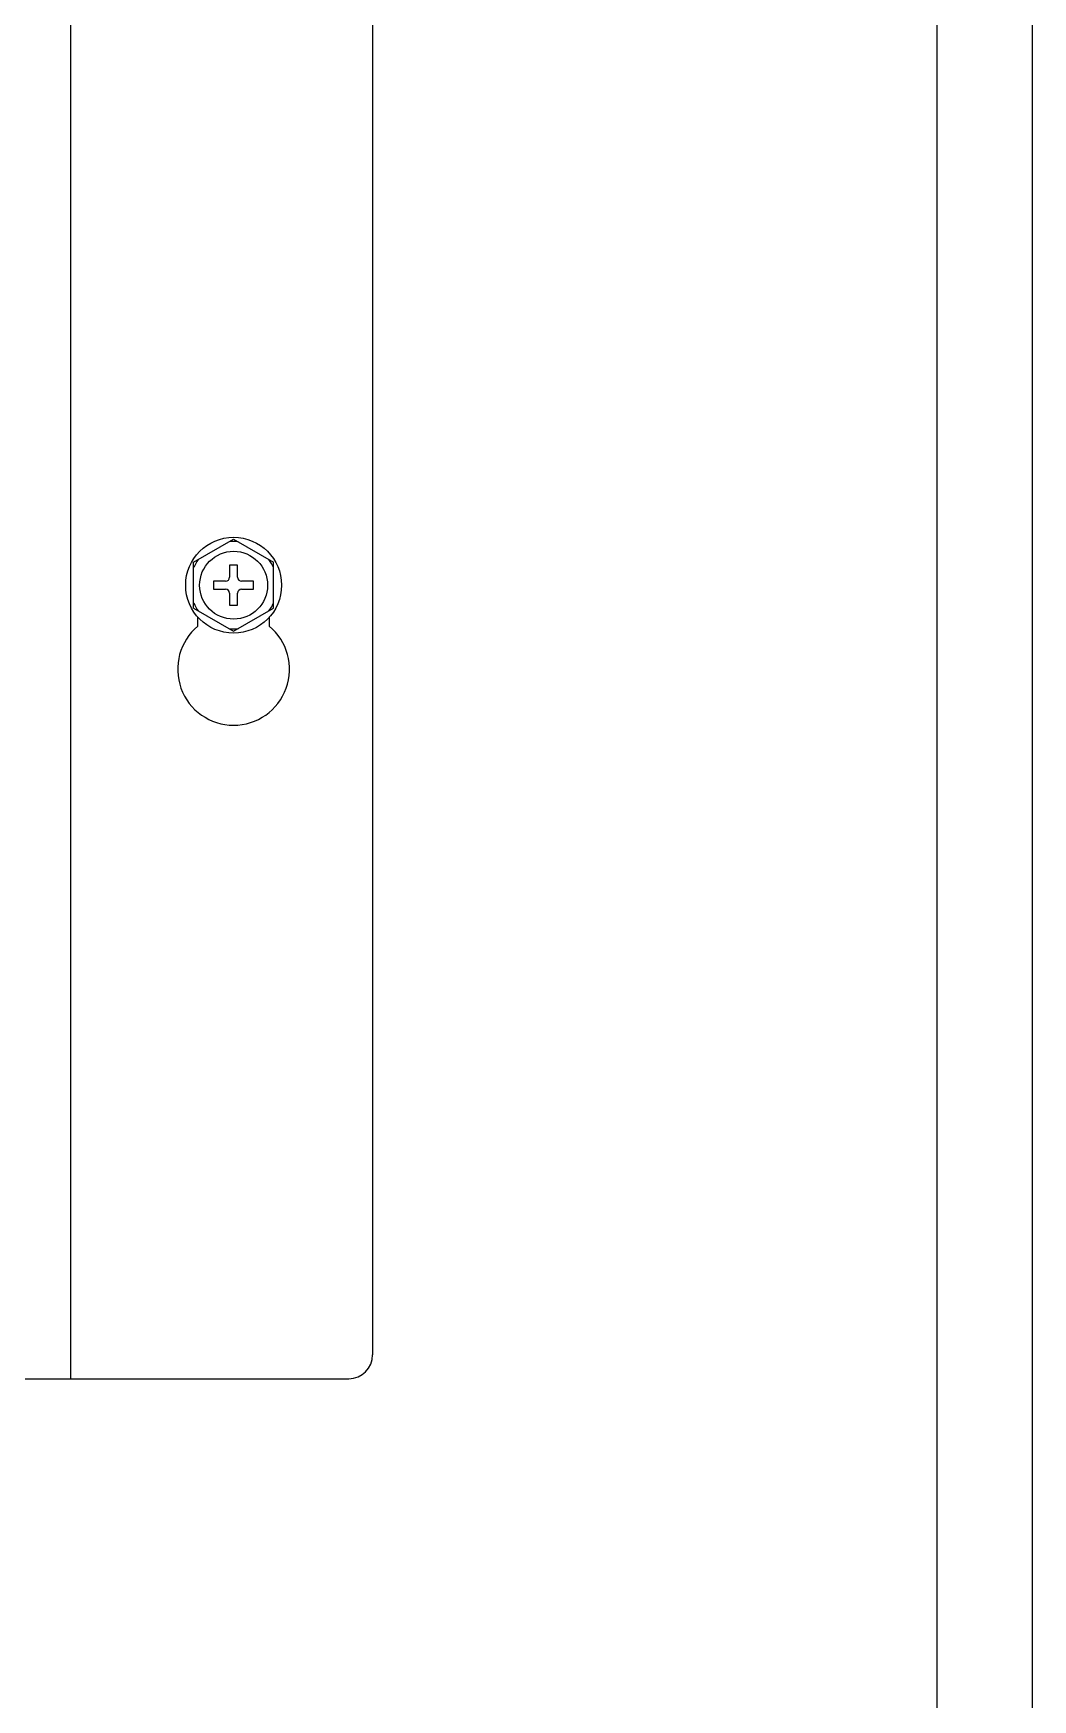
# Model space of a CAD drawing. Header units: millimetres. Extents: x 55614 to 110757, y -66981 to -47484.
# Drawn here: x 78348.8 to 78473.9, y -54885.7 to -54677.1 of the extents above; entities that cross this region are included whole.
import ezdxf

# ---------------------------------------------------------------- set-up
doc = ezdxf.new("R2010")
doc.units = ezdxf.units.MM
for name, color, linetype in [('2401-00437-S-M6-16HWM_0', 7, 'Continuous'), ('4212-62832_1_0', 7, 'Continuous'), ('4212-73754_1_0', 7, 'Continuous'), ('4215-0412-2-1_0', 7, 'Continuous')]:
    doc.layers.add(name, color=color, linetype=linetype)
doc.layers.add('THICK', color=7, linetype='Continuous', lineweight=0)

# ---------------------------------------------------------------- blocks, each defined once
blk = doc.blocks.new('RU67I6756')
at = {"layer": '2401-00437-S-M6-16HWM_0', "color": 0, "linetype": 'Continuous'}
for p, q in [((25069.73, 16393.56), (25074.73, 16396.45)), ((25074.73, 16396.45), (25079.73, 16393.56)), ((25069.73, 16387.79), (25069.73, 16393.56)), ((25074.23, 16393.17), (25074.23, 16391.67)), ((25075.23, 16393.17), (25074.23, 16393.17)), ((25075.23, 16391.67), (25075.23, 16393.17)), ((25079.73, 16387.79), (25079.73, 16393.56)), ((25072.23, 16391.17), (25072.23, 16390.17)), ((25073.73, 16391.17), (25072.23, 16391.17)), ((25072.23, 16390.17), (25073.73, 16390.17)), ((25077.23, 16391.17), (25075.73, 16391.17)), ((25075.73, 16390.17), (25077.23, 16390.17)), ((25077.23, 16390.17), (25077.23, 16391.17)), ((25069.73, 16387.79), (25074.73, 16384.9)), ((25074.23, 16389.67), (25074.23, 16388.17)), ((25074.23, 16388.17), (25075.23, 16388.17)), ((25074.73, 16384.9), (25079.73, 16387.79)), ((25075.23, 16388.17), (25075.23, 16389.67))]:
    blk.add_line(p, q, dxfattribs=at)
for radius in [6, 4.25]:
    blk.add_circle((25074.73, 16390.67), radius, dxfattribs=at)
for centre, radius, start, end in [((25074.73, 16390.67), 5.47, 84.0076, 95.9924), ((25074.73, 16390.67), 5.47, 144.0076, 155.9924), ((25074.73, 16390.67), 5.47, 24.0076, 35.9924), ((25073.73, 16391.67), 0.5, 270, 0), ((25073.73, 16389.67), 0.5, 0, 90), ((25075.73, 16391.67), 0.5, 180, 270), ((25075.73, 16389.67), 0.5, 90, 180), ((25074.73, 16390.67), 5.47, 204.0076, 215.9924), ((25074.73, 16390.67), 5.47, 324.0076, 335.9924), ((25074.73, 16390.67), 5.47, 264.0076, 275.9924)]:
    blk.add_arc(centre, radius, start, end, dxfattribs=at)
at = {"layer": '4212-62832_1_0', "color": 0, "linetype": 'Continuous'}
blk.add_line((25162.73, 16665.67), (25162.73, 14590.67), dxfattribs=at)
at = {"layer": '4212-73754_1_0', "color": 0, "linetype": 'Continuous'}
blk.add_line((25174.73, 15643.17), (25174.73, 16663.97), dxfattribs=at)
at = {"layer": '4215-0412-2-1_0', "color": 0, "linetype": 'Continuous'}
for p, q in [((25054.33, 16587.95), (25054.33, 16291.35)), ((25092.13, 16584.95), (25092.13, 16294.35)), ((25070.26, 16385.54), (25070.26, 16386.68)), ((25079.2, 16386.68), (25079.2, 16385.54)), ((24398.98, 16291.35), (25089.13, 16291.35))]:
    blk.add_line(p, q, dxfattribs=at)
for centre, radius, start, end in [((25074.73, 16380.15), 7, 129.6627, 50.3373), ((25089.13, 16294.35), 3, 270, 0)]:
    blk.add_arc(centre, radius, start, end, dxfattribs=at)

msp = doc.modelspace()

# ---------------------------------------------------------------- block references
at = {"layer": 'THICK', "lineweight": -3}
msp.add_blockref('RU67I6756', (53299.141, -71136.859), dxfattribs=at)

doc.saveas('drawing.dxf')
